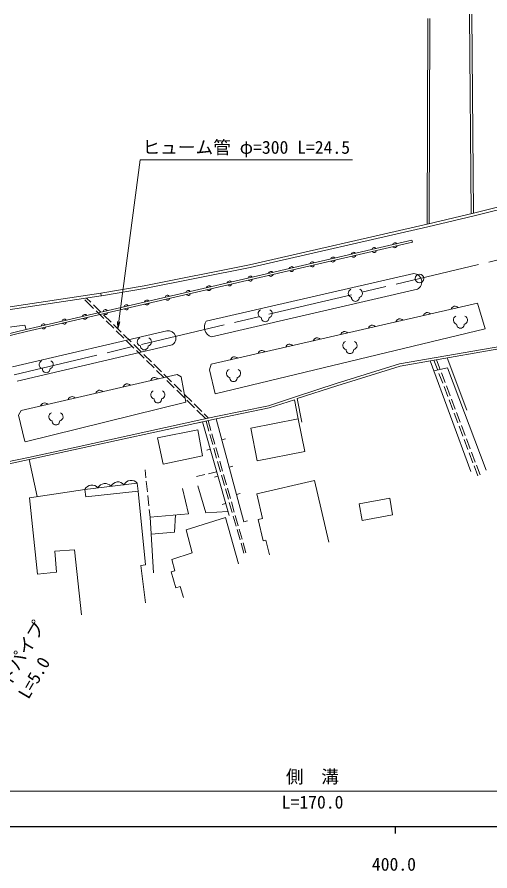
# Model space of a CAD drawing. Units: millimetres at full size, sheet at 1:1000; details may follow other scales. Extents: x 40000 to 680000, y 20000 to 380000.
# Drawn here: x 414537 to 481422, y 198715 to 319361 of the extents above; entities that cross this region are included whole.
import ezdxf
from ezdxf.enums import TextEntityAlignment as Align

# ---------------------------------------------------------------- set-up
doc = ezdxf.new("R2010")
doc.units = ezdxf.units.MM
doc.header["$LTSCALE"] = 1000
doc.linetypes.add('CHAIN', pattern=[18.5, 12, -1.5, 3.5, -1.5])
for name, color, linetype, lineweight in [('M-BGD', 7, 'Continuous', 13), ('M-BMK', 2, 'CHAIN', 13), ('M-BMK-SRVR', 3, 'Continuous', 13), ('M-STR-HTXT', 7, 'Continuous', 13), ('M-STR-STRD', 7, 'Continuous', 13), ('M-TTL-BAND', 7, 'Continuous', 25)]:
    doc.layers.add(name, color=color, linetype=linetype, lineweight=lineweight)
doc.styles.add('ＭＳ ゴシック', font='')
doc.styles.get('ＭＳ ゴシック').set_extended_font_data('MS Gothic')

# ---------------------------------------------------------------- blocks, each defined once
blk = doc.blocks.new('open_arrow')
at = {"color": 0, "linetype": 'Continuous', "lineweight": -2}
blk.add_lwpolyline([(7.5, 1.25), (0, 0), (7.5, -1.25)], dxfattribs=at)

msp = doc.modelspace()

# ---------------------------------------------------------------- linework, layer by layer
at = {"layer": 'M-BGD'}
for p, q in [((478786, 291599), (478549, 319776)), ((479085, 291670), (478849, 319779)), ((472533, 290107), (472616, 319151)), ((472834, 290178), (472916, 319151)), ((470393, 287831), (470460, 287539)), ((426391, 280361), (426450, 279966)), ((424127, 279405), (425364, 278189)), ((424372, 279655), (424977, 279061)), ((425333, 278710), (426403, 277659)), ((479675, 278945), (441972, 270302)), ((425720, 277839), (426790, 276787)), ((426760, 277308), (427829, 276257)), ((427147, 276437), (428217, 275386)), ((428186, 275906), (429256, 274855)), ((428573, 275035), (429643, 273984)), ((429613, 274504), (430682, 273453)), ((430000, 273633), (431069, 272582)), ((431039, 273102), (432109, 272051)), ((431426, 272231), (432496, 271180)), ((432465, 271701), (433535, 270649)), ((432852, 270829), (433922, 269778)), ((433892, 270299), (434962, 269247)), ((472985, 270794), (478697, 255135)), ((473507, 270884), (474038, 269487)), ((473859, 270945), (474377, 269580)), ((475395, 271212), (478177, 263841)), ((434279, 269428), (435349, 268376)), ((474554, 269113), (475087, 267710)), ((437187, 268875), (415116, 263785)), ((435318, 268897), (436388, 267845)), ((435705, 268026), (436775, 266974)), ((474215, 269020), (474748, 267618)), ((436745, 267495), (437814, 266443)), ((474925, 267150), (475457, 265748)), ((475264, 267243), (475797, 265840)), ((437132, 266624), (438201, 265572)), ((438171, 266093), (439241, 265042)), ((454147, 265468), (454835, 262127)), ((438558, 265222), (439628, 264170)), ((439597, 264691), (440667, 263640)), ((453769, 265269), (454315, 262584)), ((475635, 265280), (476167, 263878)), ((475974, 265373), (476507, 263971)), ((439985, 263820), (441221, 262604)), ((441024, 263289), (441628, 262695)), ((476345, 263411), (476877, 262008)), ((476684, 263503), (477216, 262101)), ((440751, 262171), (440270, 262034)), ((440751, 262171), (444518, 248958)), ((441667, 260873), (441262, 262285)), ((441955, 260955), (441550, 262368)), ((446629, 248043), (442714, 262609)), ((447607, 261255), (454315, 262584)), ((454315, 262584), (455229, 257973)), ((448521, 256644), (447607, 261255)), ((477055, 261541), (477587, 260138)), ((477394, 261633), (477926, 260231)), ((442218, 258950), (441805, 260392)), ((442506, 259033), (442093, 260475)), ((443514, 259632), (443997, 259762)), ((477764, 259671), (478297, 258269)), ((478104, 259764), (478636, 258361)), ((441847, 258325), (441367, 258188)), ((442769, 257027), (442356, 258469)), ((443057, 257110), (442644, 258552)), ((455229, 257973), (448521, 256644)), ((478474, 257801), (479007, 256399)), ((478813, 257894), (479346, 256491)), ((416236, 256840), (417370, 251599)), ((443320, 255105), (442907, 256547)), ((443608, 255187), (443195, 256629)), ((444553, 255769), (445035, 255899)), ((479184, 255931), (479714, 254535)), ((479523, 256024), (480042, 254659)), ((432763, 254266), (432647, 255373)), ((439941, 254435), (441108, 254718)), ((441594, 254836), (442761, 255120)), ((443871, 253182), (443458, 254624)), ((444159, 253265), (443746, 254707)), ((431525, 253512), (424129, 252612)), ((431658, 252378), (431525, 253512)), ((432971, 252277), (432815, 253769)), ((442944, 254478), (442463, 254341)), ((444422, 251260), (444009, 252701)), ((444710, 251342), (444297, 252784)), ((433179, 250288), (433023, 251780)), ((445591, 251906), (446073, 252036)), ((462948, 250595), (467240, 251369)), ((467240, 251369), (467663, 249022)), ((433347, 248684), (433231, 249791)), ((444041, 250631), (443560, 250494)), ((444973, 249337), (444560, 250779)), ((445262, 249420), (444848, 250862)), ((463371, 248248), (462948, 250595)), ((445524, 247414), (445111, 248856)), ((445813, 247497), (445399, 248939)), ((467663, 249022), (463371, 248248)), ((446629, 248043), (447112, 248173)), ((446075, 245492), (445662, 246934)), ((446364, 245574), (445950, 247016)), ((446618, 243598), (446213, 245011)), ((446906, 243681), (446501, 245094))]:
    msp.add_line(p, q, dxfattribs=at)
for points in [[(426391, 280361), (432512, 281397), (447406, 284353), (472533, 290107), (479085, 291670), (496942, 296095), (503356, 297866), (509806, 299836), (514169, 301338), (517570, 302792), (521791, 305121), (524950, 307029)], [(426458, 279967), (432585, 281004), (447490, 283961), (472624, 289717), (479180, 291282), (497043, 295708), (503468, 297482), (509930, 299456), (514313, 300964), (517745, 302432), (521992, 304775), (525667, 306995)], [(454050, 265773), (459663, 267568), (468644, 270365), (486912, 273535), (496421, 275185), (507475, 276900), (528370, 285199), (541292, 293093)], [(454147, 265468), (459759, 267262), (468719, 270053), (486966, 273220), (496473, 274869), (507559, 276589), (528514, 284912), (541459, 292820)], [(370434, 264221), (415810, 275240), (470393, 287831)], [(370505, 263929), (415879, 274948), (470460, 287539)], [(371885, 275030), (384535, 275436), (391465, 275776), (398267, 276363), (403451, 276925), (426391, 280361)], [(371898, 274630), (384551, 275036), (391492, 275377), (398306, 275964), (403502, 276529), (426450, 279966)], [(441972, 270302), (441749, 269497), (442562, 266104), (480724, 275311), (479675, 278945)], [(323667, 267401), (324491, 270233), (347828, 271370), (364328, 271969), (379913, 272813), (398137, 273974), (410392, 275147), (415646, 275827), (415810, 275240)], [(473496, 269393), (475413, 269806), (480878, 255347)], [(415703, 259335), (438430, 264958), (437726, 268523), (437187, 268875)], [(374916, 246408), (383211, 248483), (392472, 250921), (403112, 253828), (406766, 255005), (411301, 256135), (416169, 257153), (422469, 258513), (440682, 262484), (442648, 262922), (450124, 264453), (454050, 265773)], [(374993, 246097), (383290, 248173), (392555, 250612), (403203, 253521), (406854, 254697), (411373, 255823), (416236, 256840), (422537, 258200), (440751, 262171), (442714, 262609), (450204, 264143), (453769, 265269)], [(415703, 259335), (415585, 259587), (414741, 263129), (415116, 263785)], [(458640, 245170), (456600, 253895), (448438, 252018), (449259, 248524), (448641, 248375), (449345, 245357), (449735, 245435), (450236, 243387)], [(416307, 251440), (424129, 252612), (424246, 251557), (431658, 252378), (432690, 241964), (432041, 241870), (432721, 236593)], [(433816, 240850), (433347, 248684), (438788, 249176), (437944, 252765)], [(440105, 253145), (441255, 249298), (444360, 249512)], [(416307, 251440), (417433, 240639), (420107, 240920), (419872, 243876), (422663, 244087), (423648, 234893)], [(433490, 246292), (436795, 246573), (436948, 249010)], [(438092, 237371), (437623, 238888), (437013, 238716), (436357, 240999), (436873, 241139), (436451, 242734), (439312, 243641), (438468, 246893), (444003, 248676), (445879, 242093)]]:
    msp.add_lwpolyline(points, dxfattribs=at)
msp.add_lwpolyline([(434394, 259922), (440102, 261017), (440758, 257389), (435192, 256185)], close=True, dxfattribs=at)
for centre, radius, start, end in [((467977, 287146), 325, 35.60969, 170.36996), ((462131, 285797), 325, 35.60969, 170.36996), ((465054, 286472), 325, 35.60969, 170.36996), ((465066, 286423), 325, 215.60969, 350.36996), ((467989, 287097), 325, 215.60969, 350.36996), ((456284, 284449), 325, 35.60969, 170.36996), ((459207, 285123), 325, 35.60969, 170.36996), ((459219, 285074), 325, 215.60969, 350.36996), ((462143, 285749), 325, 215.60969, 350.36996), ((453361, 283774), 325, 35.60969, 170.36996), ((453373, 283726), 325, 215.60969, 350.36996), ((456296, 284400), 325, 215.60969, 350.36996), ((447514, 282426), 325, 35.60969, 170.36996), ((447526, 282377), 325, 215.60969, 350.36996), ((450438, 283100), 325, 35.60969, 170.36996), ((450450, 283051), 325, 215.60969, 350.36996), ((441668, 281077), 325, 35.60969, 170.36996), ((444591, 281751), 325, 35.60969, 170.36996), ((444603, 281703), 325, 215.60969, 350.36996), ((435821, 279728), 325, 35.60969, 170.36996), ((438745, 280403), 325, 35.60969, 170.36996), ((438757, 280354), 325, 215.60969, 350.36996), ((441680, 281028), 325, 215.60969, 350.36996), ((461985, 280343), 599, 113.44836, 257.2818), ((462788, 280343), 599, 282.7182, 66.55164), ((429975, 278380), 325, 35.60969, 170.36996), ((432898, 279054), 325, 35.60969, 170.36996), ((432910, 279005), 325, 215.60969, 350.36996), ((435834, 279680), 325, 215.60969, 350.36996), ((462386, 279727), 534, 176.52859, 3.47141), ((427052, 277705), 325, 35.60969, 170.36996), ((427064, 277657), 325, 215.60969, 350.36996), ((429987, 278331), 325, 215.60969, 350.36996), ((449239, 277468), 599, 113.44836, 257.2818), ((450042, 277468), 599, 282.7182, 66.55164), ((472579, 277045), 567, 40.98378, 164.8388), ((476478, 277939), 567, 40.98378, 164.8388), ((421205, 276357), 325, 35.60969, 170.36996), ((424129, 277031), 325, 35.60969, 170.36996), ((424141, 276982), 325, 215.60969, 350.36996), ((449641, 276852), 534, 176.52859, 3.47141), ((468680, 276151), 567, 40.98378, 164.8388), ((476843, 276550), 599, 113.44836, 257.2818), ((477646, 276550), 599, 282.7182, 66.55164), ((418282, 275682), 325, 35.60969, 170.36996), ((418294, 275634), 325, 215.60969, 350.36996), ((421217, 276308), 325, 215.60969, 350.36996), ((464782, 275257), 567, 40.98378, 164.8388), ((477245, 275934), 534, 176.52859, 3.47141), ((432138, 273493), 599, 113.44836, 257.2818), ((432941, 273493), 599, 282.7182, 66.55164), ((456984, 273470), 567, 40.98378, 164.8388), ((460883, 274364), 567, 40.98378, 164.8388), ((432539, 272876), 534, 176.52859, 3.47141), ((453085, 272576), 567, 40.98378, 164.8388), ((461222, 272961), 599, 113.44836, 257.2818), ((462025, 272961), 599, 282.7182, 66.55164), ((449186, 271682), 567, 40.98378, 164.8388), ((461624, 272345), 534, 176.52859, 3.47141), ((418265, 270253), 599, 113.44836, 257.2818), ((419068, 270253), 599, 282.7182, 66.55164), ((445287, 270788), 567, 40.98378, 164.8388), ((418667, 269636), 534, 176.52859, 3.47141), ((444757, 269004), 599, 113.44836, 257.2818), ((445560, 269004), 599, 282.7182, 66.55164), ((434007, 267868), 567, 41.05821, 164.91324), ((445159, 268387), 534, 176.52859, 3.47141), ((426212, 266070), 567, 41.05821, 164.91324), ((430109, 266969), 567, 41.05821, 164.91324), ((422314, 265171), 567, 41.05821, 164.91324), ((434045, 265995), 599, 113.44836, 257.2818), ((434848, 265995), 599, 282.7182, 66.55164), ((418416, 264273), 567, 41.05821, 164.91324), ((434446, 265379), 534, 176.52859, 3.47141), ((419638, 262882), 599, 113.44836, 257.2818), ((420441, 262882), 599, 282.7182, 66.55164), ((420039, 262266), 534, 176.52859, 3.47141), ((426977, 252337), 1117, 40.46979, 153.39245), ((428826, 252562), 1117, 40.46979, 153.39245), ((430675, 252786), 1117, 40.46979, 153.39245), ((425128, 252112), 1117, 40.46979, 153.39245)]:
    msp.add_arc(centre, radius, start, end, dxfattribs=at)
at = {"layer": 'M-BMK'}
msp.add_line((378142, 260282), (535223, 297542), dxfattribs=at)
at = {"layer": 'M-BMK-SRVR'}
msp.add_circle((471457, 282416), 600, dxfattribs=at)
at = {"layer": 'M-STR-HTXT'}
msp.add_line((374090, 210000), (538619, 210000), dxfattribs=at)
msp.add_lwpolyline([(428776, 275326), (431959, 299213), (461959, 299213)], dxfattribs=at)
at = {"layer": 'M-STR-STRD'}
for p, q in [((441283, 276398), (470671, 283141)), ((471172, 280921), (442022, 274170)), ((413875, 269944), (435740, 275026)), ((436459, 273040), (414537, 267919))]:
    msp.add_line(p, q, dxfattribs=at)
for centre, radius, start, end in [((470584, 281955), 1189, 299.59983, 85.79934), ((442535, 275576), 1497, 146.71426, 249.9746), ((435920, 273968), 1073, 300.17996, 99.64129)]:
    msp.add_arc(centre, radius, start, end, dxfattribs=at)
at = {"layer": 'M-TTL-BAND'}
for p, q in [((40000, 205000), (579000, 205000)), ((468000, 205000), (468000, 204000))]:
    msp.add_line(p, q, dxfattribs=at)

# ---------------------------------------------------------------- block references
at = {"layer": 'M-STR-HTXT', "xscale": 133, "yscale": 133, "rotation": 82.4}
msp.add_blockref('open_arrow', (428776, 275326), dxfattribs=at)

# ---------------------------------------------------------------- texts
at = {"layer": 'M-STR-HTXT', "style": 'ＭＳ ゴシック'}
for s, p in [('ヒューム管 φ=300 L=24.5', (446959, 300963)), ('側\u3000溝', (456310, 212036))]:
    msp.add_text(s, height=1833, dxfattribs=at).set_placement(p, align=Align.MIDDLE_CENTER)
msp.add_text('ガードパイプ', height=1833, rotation=59.562, dxfattribs=at).set_placement((413978, 227326), align=Align.MIDDLE_CENTER)
msp.add_text('L=5.0', height=1833, rotation=59.562, dxfattribs=at).set_placement((418206, 225268), align=Align.BOTTOM_CENTER)
msp.add_text('L=170.0', height=1833, dxfattribs=at).set_placement((456336, 206970), align=Align.BOTTOM_CENTER)
at = {"layer": 'M-TTL-BAND', "style": 'ＭＳ ゴシック'}
msp.add_text('400.0', height=1833, dxfattribs=at).set_placement((467844, 198195), align=Align.BOTTOM_CENTER)

doc.saveas('drawing.dxf')
